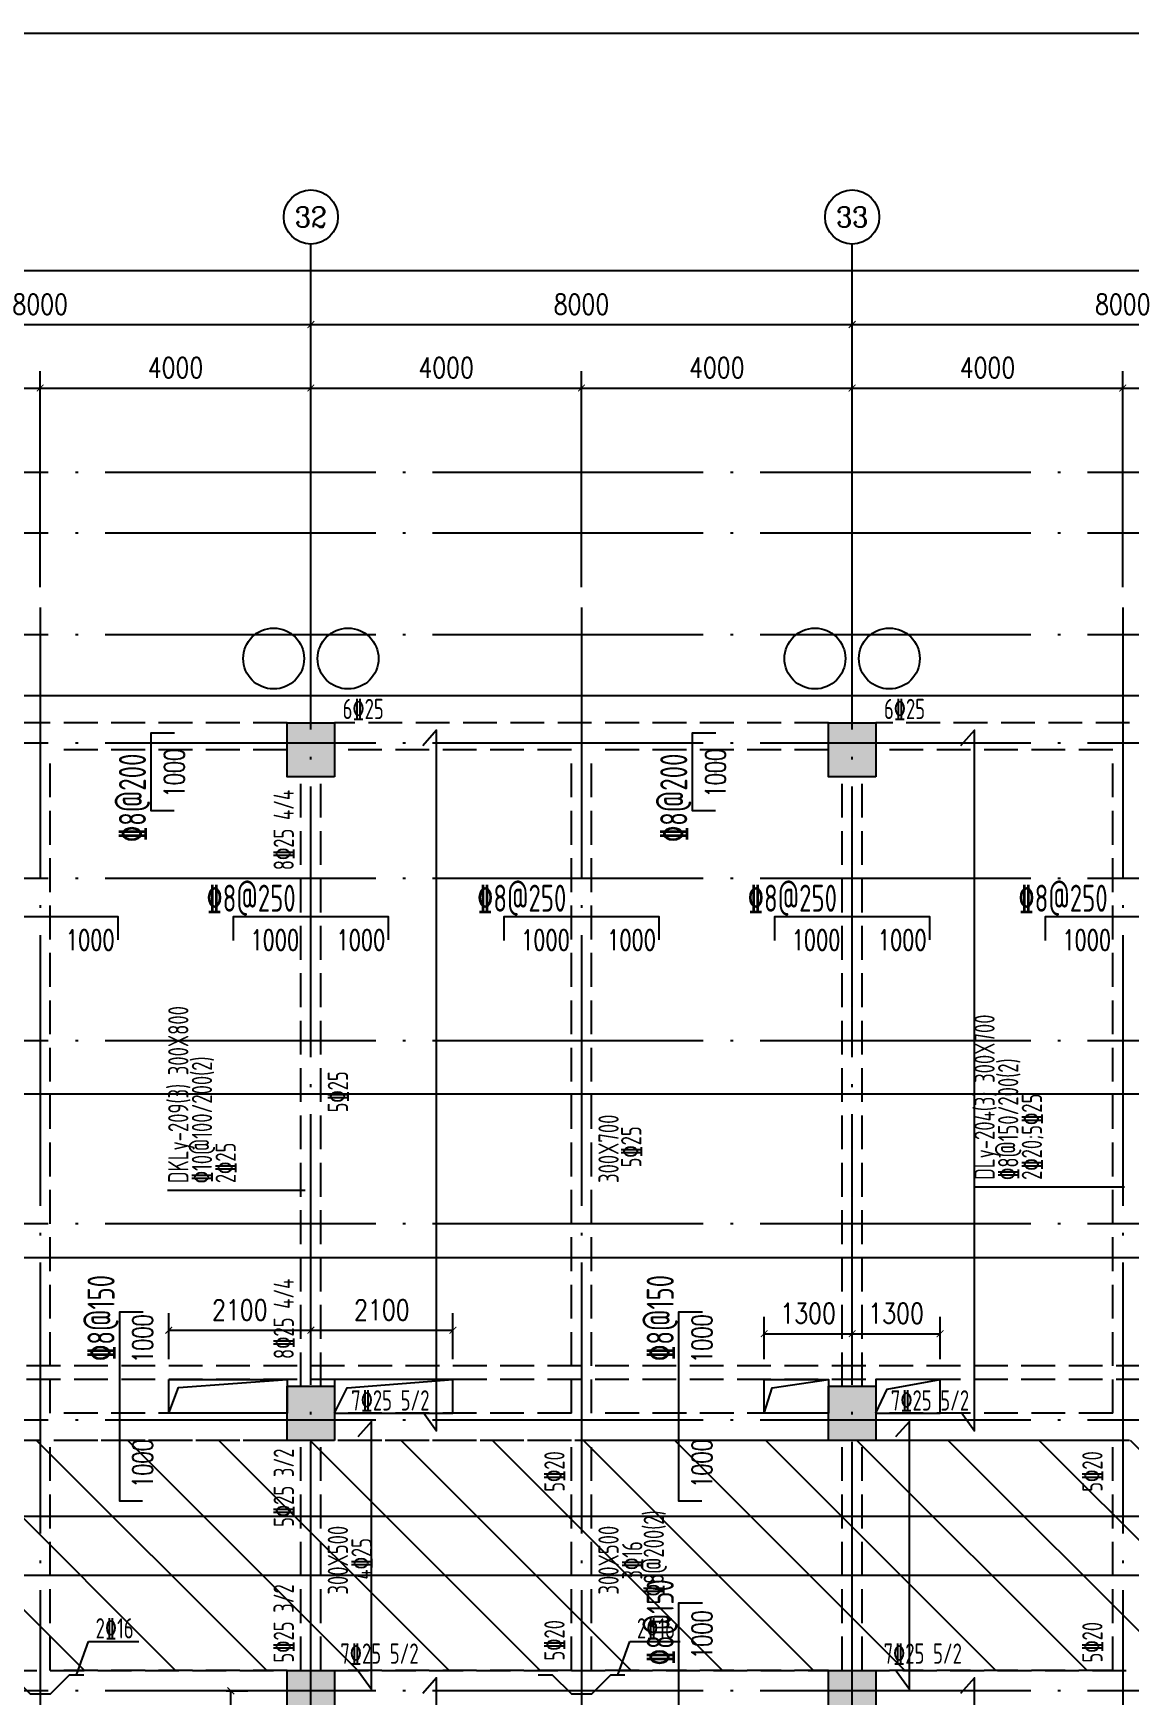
# Model space of a CAD drawing. Header units: millimetres. Extents: x 2998490 to 15040601, y 444546 to 7822218.
# Drawn here: x 14899870 to 14916075, y 7671453 to 7696014 of the extents above; entities that cross this region are included whole.
import ezdxf
from ezdxf.enums import TextEntityAlignment as Align

# ---------------------------------------------------------------- set-up
doc = ezdxf.new("R2010")
doc.units = ezdxf.units.MM
doc.header["$LTSCALE"] = 2000
doc.linetypes.add('DASH', pattern=[0.35, 0.25, -0.1])
doc.linetypes.add('DOTE', pattern=[2.42, 2, -0.2, 0.02, -0.2])
for name, color, linetype in [('3-AXIS', 3, 'Continuous'), ('3-AXIS_TEXT', 7, 'Continuous'), ('3-ban', 84, 'Continuous'), ('3-ban-hatch', 9, 'Continuous'), ('3-ban-rein', 1, 'Continuous'), ('3-ban-TEXT', 7, 'Continuous'), ('3-column-DOWN', 232, 'Continuous'), ('3-COLUMN-UP', 2, 'Continuous'), ('3-dcl', 3, 'Continuous'), ('3-dote', 43, 'DOTE'), ('3-HATCH', 8, 'Continuous'), ('3-liang-rein-X', 54, 'Continuous'), ('3-liang-rein-Y', 130, 'Continuous'), ('3-liang-R截面-Y', 70, 'Continuous'), ('3-liang-s-1', 44, 'Continuous'), ('3-liang-xu', 120, 'DASH'), ('3-装饰线脚', 7, 'Continuous'), ('AXIS', 3, 'Continuous'), ('AXIS_TEXT', 7, 'Continuous'), ('图框', 7, 'Continuous')]:
    doc.layers.add(name, color=color, linetype=linetype)
doc.layers.add('3-零部件', color=73, linetype='Continuous', lineweight=5)
doc.styles.add('_TCH_AXIS', font='COMPLEX', dxfattribs={"bigfont": 'GBCBIG'})
doc.styles.add('COMPLEX', font='COMPLEX')
doc.styles.add('DIM_FONT', font='SIMPLEX', dxfattribs={"width": 0.8, "bigfont": 'HZTXT'})
doc.styles.add('TJ1', font='tj-romans1.shx', dxfattribs={"width": 0.8, "bigfont": 'tj-hztxt1.shx'})
doc.styles.add('TSSD_Rein', font='Tssdeng.shx', dxfattribs={"width": 0.7, "bigfont": 'hztxt.shx'})
doc.dimstyles.new('DIMN100', dxfattribs={"dimtxt": 300, "dimasz": 100, "dimexe": 250, "dimexo": 300, "dimgap": 150, "dimtad": 1, "dimdec": 0, "dimzin": 0, "dimdsep": 46, "dimtxsty": 'DIM_FONT', "dimblk": 'ARCHTICK', "dimcen": 0.09, "dimclrt": 7, "dimazin": 2, "dimtfac": 1, "dimtdec": 0, "dimtix": 1, "dimtmove": 2, "dimatfit": 3, "dimldrblk": 'ARCHTICK', "dimfxl": 0, "dimtolj": 1, "dimtzin": 0, "dimarcsym": 0})

# ---------------------------------------------------------------- blocks, each defined once
blk = doc.blocks.new('_ArchTick')
at = {"color": 0, "linetype": 'ByBlock', "const_width": 0.15}
blk.add_lwpolyline([(-0.5, -0.5), (0.5, 0.5)], dxfattribs=at)
blk = doc.blocks.new('*D600')
at = {"layer": 'AXIS', "color": 0, "lineweight": -2}
for p, q in [((14895972, 7690569), (14895972, 7691960)), ((14903972, 7690569), (14903972, 7691960)), ((14895972, 7691710), (14903972, 7691710))]:
    blk.add_line(p, q, dxfattribs=at)
at = {"layer": 'Defpoints', "color": 0}
for p in [(14903972, 7691710), (14895972, 7690269), (14903972, 7690269)]:
    blk.add_point(p, dxfattribs=at)
at = {"layer": 'AXIS', "color": 0, "lineweight": -2, "xscale": 100, "yscale": 100, "zscale": 100, "rotation": 180}
blk.add_blockref('_ArchTick', (14895972, 7691710), dxfattribs=at)
at = {"layer": 'AXIS', "color": 0, "lineweight": -2, "xscale": 100, "yscale": 100, "zscale": 100}
blk.add_blockref('_ArchTick', (14903972, 7691710), dxfattribs=at)
at = {"layer": 'AXIS', "color": 7, "insert": (14899972, 7692010), "char_height": 300, "attachment_point": 5, "style": 'DIM_FONT'}
blk.add_mtext('\\A1;8000', dxfattribs=at)
blk = doc.blocks.new('*D601')
at = {"layer": 'AXIS', "color": 0, "lineweight": -2}
for p, q in [((14903972, 7690569), (14903972, 7691960)), ((14911972, 7690569), (14911972, 7691960)), ((14903972, 7691710), (14911972, 7691710))]:
    blk.add_line(p, q, dxfattribs=at)
at = {"layer": 'Defpoints', "color": 0}
for p in [(14911972, 7691710), (14903972, 7690269), (14911972, 7690269)]:
    blk.add_point(p, dxfattribs=at)
at = {"layer": 'AXIS', "color": 0, "lineweight": -2, "xscale": 100, "yscale": 100, "zscale": 100, "rotation": 180}
blk.add_blockref('_ArchTick', (14903972, 7691710), dxfattribs=at)
at = {"layer": 'AXIS', "color": 0, "lineweight": -2, "xscale": 100, "yscale": 100, "zscale": 100}
blk.add_blockref('_ArchTick', (14911972, 7691710), dxfattribs=at)
at = {"layer": 'AXIS', "color": 7, "insert": (14907972, 7692010), "char_height": 300, "attachment_point": 5, "style": 'DIM_FONT'}
blk.add_mtext('\\A1;8000', dxfattribs=at)
blk = doc.blocks.new('*D602')
at = {"layer": 'AXIS', "color": 0, "lineweight": -2}
for p, q in [((14911972, 7690569), (14911972, 7691960)), ((14919972, 7690569), (14919972, 7691960)), ((14911972, 7691710), (14919972, 7691710))]:
    blk.add_line(p, q, dxfattribs=at)
at = {"layer": 'Defpoints', "color": 0}
for p in [(14919972, 7691710), (14911972, 7690269), (14919972, 7690269)]:
    blk.add_point(p, dxfattribs=at)
at = {"layer": 'AXIS', "color": 0, "lineweight": -2, "xscale": 100, "yscale": 100, "zscale": 100, "rotation": 180}
blk.add_blockref('_ArchTick', (14911972, 7691710), dxfattribs=at)
at = {"layer": 'AXIS', "color": 0, "lineweight": -2, "xscale": 100, "yscale": 100, "zscale": 100}
blk.add_blockref('_ArchTick', (14919972, 7691710), dxfattribs=at)
at = {"layer": 'AXIS', "color": 7, "insert": (14915972, 7692010), "char_height": 300, "attachment_point": 5, "style": 'DIM_FONT'}
blk.add_mtext('\\A1;8000', dxfattribs=at)
blk = doc.blocks.new('*D609')
at = {"layer": 'AXIS', "color": 0, "lineweight": -2}
for p, q in [((14857722, 7689769), (14857722, 7692760)), ((14933972, 7689769), (14933972, 7692760)), ((14857722, 7692510), (14933972, 7692510))]:
    blk.add_line(p, q, dxfattribs=at)
at = {"layer": 'Defpoints', "color": 0}
for p in [(14933972, 7692510), (14857722, 7689469), (14933972, 7689469)]:
    blk.add_point(p, dxfattribs=at)
at = {"layer": 'AXIS', "color": 0, "lineweight": -2, "xscale": 100, "yscale": 100, "zscale": 100, "rotation": 180}
blk.add_blockref('_ArchTick', (14857722, 7692510), dxfattribs=at)
at = {"layer": 'AXIS', "color": 0, "lineweight": -2, "xscale": 100, "yscale": 100, "zscale": 100}
blk.add_blockref('_ArchTick', (14933972, 7692510), dxfattribs=at)
at = {"layer": 'AXIS', "color": 7, "insert": (14895847, 7692810), "char_height": 300, "attachment_point": 5, "style": 'DIM_FONT'}
blk.add_mtext('\\A1;76250', dxfattribs=at)
blk = doc.blocks.new('_AXISO')
blk.add_circle((0, 0), 0.5)
at = {"layer": '3-AXIS_TEXT', "style": 'COMPLEX', "width": 1.041667}
blk.add_attdef('A', text='', height=0.56, dxfattribs=at).set_placement((-0.25, -0.28), (0.25, -0.28), align=Align.FIT)
blk = doc.blocks.new('*D1504')
at = {"layer": '3-零部件', "color": 0, "lineweight": -2}
for p, q in [((14895972, 7688926), (14895972, 7691022)), ((14899972, 7687831), (14899972, 7691022)), ((14895972, 7690772), (14899972, 7690772))]:
    blk.add_line(p, q, dxfattribs=at)
at = {"layer": 'Defpoints', "color": 0}
for p in [(14899972, 7690772), (14895972, 7688626), (14899972, 7687531)]:
    blk.add_point(p, dxfattribs=at)
at = {"layer": '3-零部件', "color": 0, "lineweight": -2, "xscale": 100, "yscale": 100, "zscale": 100, "rotation": 180}
blk.add_blockref('_ArchTick', (14895972, 7690772), dxfattribs=at)
at = {"layer": '3-零部件', "color": 0, "lineweight": -2, "xscale": 100, "yscale": 100, "zscale": 100}
blk.add_blockref('_ArchTick', (14899972, 7690772), dxfattribs=at)
at = {"layer": '3-零部件', "color": 7, "insert": (14897972, 7691072), "char_height": 300, "attachment_point": 5, "style": 'DIM_FONT'}
blk.add_mtext('\\A1;4000', dxfattribs=at)
blk = doc.blocks.new('*D1505')
at = {"layer": '3-零部件', "color": 0, "lineweight": -2}
for p, q in [((14899972, 7687831), (14899972, 7691022)), ((14903972, 7689364), (14903972, 7691022)), ((14899972, 7690772), (14903972, 7690772))]:
    blk.add_line(p, q, dxfattribs=at)
at = {"layer": 'Defpoints', "color": 0}
for p in [(14903972, 7690772), (14903972, 7689064), (14899972, 7687531)]:
    blk.add_point(p, dxfattribs=at)
at = {"layer": '3-零部件', "color": 0, "lineweight": -2, "xscale": 100, "yscale": 100, "zscale": 100, "rotation": 180}
blk.add_blockref('_ArchTick', (14899972, 7690772), dxfattribs=at)
at = {"layer": '3-零部件', "color": 0, "lineweight": -2, "xscale": 100, "yscale": 100, "zscale": 100}
blk.add_blockref('_ArchTick', (14903972, 7690772), dxfattribs=at)
at = {"layer": '3-零部件', "color": 7, "insert": (14901972, 7691072), "char_height": 300, "attachment_point": 5, "style": 'DIM_FONT'}
blk.add_mtext('\\A1;4000', dxfattribs=at)
blk = doc.blocks.new('*D1506')
at = {"layer": '3-零部件', "color": 0, "lineweight": -2}
for p, q in [((14903972, 7689364), (14903972, 7691022)), ((14907972, 7687831), (14907972, 7691022)), ((14903972, 7690772), (14907972, 7690772))]:
    blk.add_line(p, q, dxfattribs=at)
at = {"layer": 'Defpoints', "color": 0}
for p in [(14907972, 7690772), (14903972, 7689064), (14907972, 7687531)]:
    blk.add_point(p, dxfattribs=at)
at = {"layer": '3-零部件', "color": 0, "lineweight": -2, "xscale": 100, "yscale": 100, "zscale": 100, "rotation": 180}
blk.add_blockref('_ArchTick', (14903972, 7690772), dxfattribs=at)
at = {"layer": '3-零部件', "color": 0, "lineweight": -2, "xscale": 100, "yscale": 100, "zscale": 100}
blk.add_blockref('_ArchTick', (14907972, 7690772), dxfattribs=at)
at = {"layer": '3-零部件', "color": 7, "insert": (14905972, 7691072), "char_height": 300, "attachment_point": 5, "style": 'DIM_FONT'}
blk.add_mtext('\\A1;4000', dxfattribs=at)
blk = doc.blocks.new('*D1507')
at = {"layer": '3-零部件', "color": 0, "lineweight": -2}
for p, q in [((14907972, 7687831), (14907972, 7691022)), ((14911972, 7689237), (14911972, 7691022)), ((14907972, 7690772), (14911972, 7690772))]:
    blk.add_line(p, q, dxfattribs=at)
at = {"layer": 'Defpoints', "color": 0}
for p in [(14911972, 7690772), (14911972, 7688937), (14907972, 7687531)]:
    blk.add_point(p, dxfattribs=at)
at = {"layer": '3-零部件', "color": 0, "lineweight": -2, "xscale": 100, "yscale": 100, "zscale": 100, "rotation": 180}
blk.add_blockref('_ArchTick', (14907972, 7690772), dxfattribs=at)
at = {"layer": '3-零部件', "color": 0, "lineweight": -2, "xscale": 100, "yscale": 100, "zscale": 100}
blk.add_blockref('_ArchTick', (14911972, 7690772), dxfattribs=at)
at = {"layer": '3-零部件', "color": 7, "insert": (14909972, 7691072), "char_height": 300, "attachment_point": 5, "style": 'DIM_FONT'}
blk.add_mtext('\\A1;4000', dxfattribs=at)
blk = doc.blocks.new('*D1508')
at = {"layer": '3-零部件', "color": 0, "lineweight": -2}
for p, q in [((14911972, 7689237), (14911972, 7691022)), ((14915972, 7687831), (14915972, 7691022)), ((14911972, 7690772), (14915972, 7690772))]:
    blk.add_line(p, q, dxfattribs=at)
at = {"layer": 'Defpoints', "color": 0}
for p in [(14915972, 7690772), (14911972, 7688937), (14915972, 7687531)]:
    blk.add_point(p, dxfattribs=at)
at = {"layer": '3-零部件', "color": 0, "lineweight": -2, "xscale": 100, "yscale": 100, "zscale": 100, "rotation": 180}
blk.add_blockref('_ArchTick', (14911972, 7690772), dxfattribs=at)
at = {"layer": '3-零部件', "color": 0, "lineweight": -2, "xscale": 100, "yscale": 100, "zscale": 100}
blk.add_blockref('_ArchTick', (14915972, 7690772), dxfattribs=at)
at = {"layer": '3-零部件', "color": 7, "insert": (14913972, 7691072), "char_height": 300, "attachment_point": 5, "style": 'DIM_FONT'}
blk.add_mtext('\\A1;4000', dxfattribs=at)
blk = doc.blocks.new('*D1509')
at = {"layer": '3-零部件', "color": 0, "lineweight": -2}
for p, q in [((14915972, 7687831), (14915972, 7691022)), ((14919972, 7689302), (14919972, 7691022)), ((14915972, 7690772), (14919972, 7690772))]:
    blk.add_line(p, q, dxfattribs=at)
at = {"layer": 'Defpoints', "color": 0}
for p in [(14919972, 7690772), (14919972, 7689002), (14915972, 7687531)]:
    blk.add_point(p, dxfattribs=at)
at = {"layer": '3-零部件', "color": 0, "lineweight": -2, "xscale": 100, "yscale": 100, "zscale": 100, "rotation": 180}
blk.add_blockref('_ArchTick', (14915972, 7690772), dxfattribs=at)
at = {"layer": '3-零部件', "color": 0, "lineweight": -2, "xscale": 100, "yscale": 100, "zscale": 100}
blk.add_blockref('_ArchTick', (14919972, 7690772), dxfattribs=at)
at = {"layer": '3-零部件', "color": 7, "insert": (14917972, 7691072), "char_height": 300, "attachment_point": 5, "style": 'DIM_FONT'}
blk.add_mtext('\\A1;4000', dxfattribs=at)
blk = doc.blocks.new('*D1864')
at = {"layer": '3-ban', "color": 0, "lineweight": -2}
for p, q in [((14902721, 7671526), (14903040, 7671526)), ((14902790, 7667626), (14902790, 7671526)), ((14902721, 7667626), (14903040, 7667626))]:
    blk.add_line(p, q, dxfattribs=at)
at = {"layer": 'Defpoints', "color": 0}
for p in [(14902421, 7671526), (14902790, 7671526), (14902421, 7667626)]:
    blk.add_point(p, dxfattribs=at)
at = {"layer": '3-ban', "color": 0, "lineweight": -2, "xscale": 100, "yscale": 100, "zscale": 100}
for p, rotation in [((14902790, 7671526), 90), ((14902790, 7667626), 270)]:
    blk.add_blockref('_ArchTick', p, dxfattribs=dict(at, rotation=rotation))
at = {"layer": '3-ban', "color": 7, "insert": (14902490, 7669576), "char_height": 300, "attachment_point": 5, "rotation": 90, "style": 'DIM_FONT'}
blk.add_mtext('\\A1;3900', dxfattribs=at)
blk = doc.blocks.new('*D1921')
at = {"layer": '3-ban', "color": 0, "lineweight": -2}
for p, q in [((14901872, 7676426), (14901872, 7677103)), ((14903972, 7676626), (14903972, 7677103)), ((14901872, 7676853), (14903972, 7676853))]:
    blk.add_line(p, q, dxfattribs=at)
at = {"layer": 'Defpoints', "color": 0}
for p in [(14903972, 7676853), (14903972, 7676326), (14901872, 7676126)]:
    blk.add_point(p, dxfattribs=at)
at = {"layer": '3-ban', "color": 0, "lineweight": -2, "xscale": 100, "yscale": 100, "zscale": 100, "rotation": 180}
blk.add_blockref('_ArchTick', (14901872, 7676853), dxfattribs=at)
at = {"layer": '3-ban', "color": 0, "lineweight": -2, "xscale": 100, "yscale": 100, "zscale": 100}
blk.add_blockref('_ArchTick', (14903972, 7676853), dxfattribs=at)
at = {"layer": '3-ban', "color": 7, "insert": (14902922, 7677153), "char_height": 300, "attachment_point": 5, "style": 'DIM_FONT'}
blk.add_mtext('\\A1;2100', dxfattribs=at)
blk = doc.blocks.new('*D1922')
at = {"layer": '3-ban', "color": 0, "lineweight": -2}
for p, q in [((14903972, 7676626), (14903972, 7677103)), ((14906072, 7676426), (14906072, 7677103)), ((14903972, 7676853), (14906072, 7676853))]:
    blk.add_line(p, q, dxfattribs=at)
at = {"layer": 'Defpoints', "color": 0}
for p in [(14906072, 7676853), (14903972, 7676326), (14906072, 7676126)]:
    blk.add_point(p, dxfattribs=at)
at = {"layer": '3-ban', "color": 0, "lineweight": -2, "xscale": 100, "yscale": 100, "zscale": 100, "rotation": 180}
blk.add_blockref('_ArchTick', (14903972, 7676853), dxfattribs=at)
at = {"layer": '3-ban', "color": 0, "lineweight": -2, "xscale": 100, "yscale": 100, "zscale": 100}
blk.add_blockref('_ArchTick', (14906072, 7676853), dxfattribs=at)
at = {"layer": '3-ban', "color": 7, "insert": (14905022, 7677153), "char_height": 300, "attachment_point": 5, "style": 'DIM_FONT'}
blk.add_mtext('\\A1;2100', dxfattribs=at)
blk = doc.blocks.new('*D1926')
at = {"layer": '3-ban', "color": 0, "lineweight": -2}
for p, q in [((14910672, 7676426), (14910672, 7677052)), ((14911972, 7676626), (14911972, 7677052)), ((14910672, 7676802), (14911972, 7676802))]:
    blk.add_line(p, q, dxfattribs=at)
at = {"layer": 'Defpoints', "color": 0}
for p in [(14911972, 7676802), (14911972, 7676326), (14910672, 7676126)]:
    blk.add_point(p, dxfattribs=at)
at = {"layer": '3-ban', "color": 0, "lineweight": -2, "xscale": 100, "yscale": 100, "zscale": 100, "rotation": 180}
blk.add_blockref('_ArchTick', (14910672, 7676802), dxfattribs=at)
at = {"layer": '3-ban', "color": 0, "lineweight": -2, "xscale": 100, "yscale": 100, "zscale": 100}
blk.add_blockref('_ArchTick', (14911972, 7676802), dxfattribs=at)
at = {"layer": '3-ban', "color": 7, "insert": (14911322, 7677102), "char_height": 300, "attachment_point": 5, "style": 'DIM_FONT'}
blk.add_mtext('\\A1;1300', dxfattribs=at)
blk = doc.blocks.new('*D1927')
at = {"layer": '3-ban', "color": 0, "lineweight": -2}
for p, q in [((14911972, 7676626), (14911972, 7677052)), ((14913272, 7676426), (14913272, 7677052)), ((14911972, 7676802), (14913272, 7676802))]:
    blk.add_line(p, q, dxfattribs=at)
at = {"layer": 'Defpoints', "color": 0}
for p in [(14913272, 7676802), (14911972, 7676326), (14913272, 7676126)]:
    blk.add_point(p, dxfattribs=at)
at = {"layer": '3-ban', "color": 0, "lineweight": -2, "xscale": 100, "yscale": 100, "zscale": 100, "rotation": 180}
blk.add_blockref('_ArchTick', (14911972, 7676802), dxfattribs=at)
at = {"layer": '3-ban', "color": 0, "lineweight": -2, "xscale": 100, "yscale": 100, "zscale": 100}
blk.add_blockref('_ArchTick', (14913272, 7676802), dxfattribs=at)
at = {"layer": '3-ban', "color": 7, "insert": (14912622, 7677102), "char_height": 300, "attachment_point": 5, "style": 'DIM_FONT'}
blk.add_mtext('\\A1;1300', dxfattribs=at)

msp = doc.modelspace()

# ---------------------------------------------------------------- hatches: boundary and pattern name
at = {"layer": '3-ban-hatch'}
h = msp.add_hatch(dxfattribs=at)
h.set_pattern_fill('ANSI31', color=8, scale=300, style=0)
h.set_pattern_definition([(135, (29313031.1, 0.0005), (673.51921, 673.51921), [])])
h.paths.add_polyline_path([(14930272.2, 7671826), (14930272.2, 7678226), (14930861.1, 7678226), (14931365.9, 7678530.6), (14933969.3, 7681133.3), (14934198.4, 7681687.4), (14934198.4, 7685366.3), (14933968.1, 7685919.9), (14931366.1, 7688522), (14930812, 7688751), (14927132.6, 7688751), (14926578.6, 7688521.8), (14923976.9, 7685920.1), (14923747.2, 7685366.3), (14923747.2, 7683826), (14920272.2, 7683826), (14920272.2, 7678226), (14920272.2, 7675526), (14920272.2, 7675226), (14857422.2, 7675226), (14857422.2, 7671826)])
at = {"layer": '3-HATCH'}
for points in [[(14904322.2, 7685026), (14903622.2, 7685026), (14903622.2, 7685826), (14904322.2, 7685826)], [(14912322.2, 7685026), (14911622.2, 7685026), (14911622.2, 7685826), (14912322.2, 7685826)], [(14904322.2, 7675226), (14903622.2, 7675226), (14903622.2, 7676026), (14904322.2, 7676026)], [(14912322.2, 7675226), (14911622.2, 7675226), (14911622.2, 7676026), (14912322.2, 7676026)], [(14904322.2, 7671026), (14903622.2, 7671026), (14903622.2, 7671826), (14904322.2, 7671826)], [(14912322.2, 7671026), (14911622.2, 7671026), (14911622.2, 7671826), (14912322.2, 7671826)]]:
    msp.add_hatch(color=256, dxfattribs=at).paths.add_polyline_path(points)

# ---------------------------------------------------------------- linework, layer by layer
at = {"layer": '3-AXIS', "color": 15, "linetype": 'DOTE'}
for p, q in [((14903972.2, 7661526), (14903972.2, 7690180.9)), ((14911972.2, 7661526), (14911972.2, 7690180.9)), ((14933972.2, 7689526), (14854749, 7689526)), ((14933972.2, 7688626), (14854749, 7688626)), ((14933972.2, 7687126), (14854749, 7687126)), ((14933972.2, 7685526), (14854749, 7685526)), ((14933972.2, 7683526), (14854749, 7683526)), ((14933972.2, 7681126), (14854749, 7681126)), ((14933972.2, 7678426), (14854749, 7678426)), ((14933972.2, 7675526), (14854749, 7675526)), ((14933972.2, 7671526), (14854749, 7671526))]:
    msp.add_line(p, q, dxfattribs=at)
at = {"layer": '3-ban-rein'}
for points in [[(14901950.7, 7684526), (14901612.8, 7684526), (14901612.8, 7685676), (14901958.8, 7685676)], [(14905634.5, 7675642.1), (14905828, 7675368.5), (14905828, 7685716.3), (14905624.9, 7685487)], [(14909950.7, 7684526), (14909612.8, 7684526), (14909612.8, 7685676), (14909958.8, 7685676)], [(14913584.5, 7675642.1), (14913778, 7675368.5), (14913778, 7685716.3), (14913574.9, 7685487)], [(14901122.3, 7682620.3), (14901122.3, 7682958.3), (14898822.3, 7682958.3), (14898822.3, 7682612.2)], [(14905122.3, 7682620.3), (14905122.3, 7682958.3), (14902822.3, 7682958.3), (14902822.3, 7682612.2)], [(14909122.3, 7682620.3), (14909122.3, 7682958.3), (14906822.3, 7682958.3), (14906822.3, 7682612.2)], [(14913122.3, 7682620.3), (14913122.3, 7682958.3), (14910822.3, 7682958.3), (14910822.3, 7682612.2)], [(14917122.3, 7682620.3), (14917122.3, 7682958.3), (14914822.3, 7682958.3), (14914822.3, 7682612.2)], [(14921361.6, 7680002), (14921361.6, 7680339.9), (14857525, 7680339.9), (14857525, 7679993.9)], [(14919910.3, 7678117.8), (14920184, 7677924.4), (14857522.9, 7677924.4), (14857752.2, 7678127.5)], [(14901486.5, 7674326), (14901148.6, 7674326), (14901148.6, 7677123.6), (14901494.6, 7677123.6)], [(14909750.8, 7674326), (14909412.9, 7674326), (14909412.9, 7677123.6), (14909758.9, 7677123.6)], [(14904674, 7671821.8), (14904867.4, 7671548.1), (14904867.4, 7675505.4), (14904664.3, 7675276.1)], [(14912624, 7671821.8), (14912817.4, 7671548.1), (14912817.4, 7675505.4), (14912614.3, 7675276.1)], [(14930116.1, 7673765.3), (14930116.1, 7674103.2), (14857539.1, 7674103.2), (14857539.1, 7673757.2)], [(14929910.3, 7673423.5), (14930184, 7673230.1), (14857522.9, 7673230.1), (14857752.2, 7673433.2)], [(14909750.8, 7669826), (14909412.9, 7669826), (14909412.9, 7672826), (14909758.9, 7672826)], [(14905634.5, 7661642.1), (14905828, 7661368.5), (14905828, 7671716.3), (14905624.9, 7671487)], [(14913584.5, 7661642.1), (14913778, 7661368.5), (14913778, 7671716.3), (14913574.9, 7671487)]]:
    msp.add_lwpolyline(points, dxfattribs=at)
at = {"layer": '3-column-DOWN'}
for points in [[(14904322.2, 7685026), (14903622.2, 7685026), (14903622.2, 7685826), (14904322.2, 7685826)], [(14912322.2, 7685026), (14911622.2, 7685026), (14911622.2, 7685826), (14912322.2, 7685826)], [(14904322.2, 7675226), (14903622.2, 7675226), (14903622.2, 7676026), (14904322.2, 7676026)], [(14912322.2, 7675226), (14911622.2, 7675226), (14911622.2, 7676026), (14912322.2, 7676026)], [(14904322.2, 7671026), (14903622.2, 7671026), (14903622.2, 7671826), (14904322.2, 7671826)], [(14912322.2, 7671026), (14911622.2, 7671026), (14911622.2, 7671826), (14912322.2, 7671826)]]:
    msp.add_lwpolyline(points, close=True, dxfattribs=at)
at = {"layer": '3-COLUMN-UP'}
for points in [[(14904322.2, 7685026), (14903622.2, 7685026), (14903622.2, 7685826), (14904322.2, 7685826)], [(14912322.2, 7685026), (14911622.2, 7685026), (14911622.2, 7685826), (14912322.2, 7685826)], [(14904322.2, 7675226), (14903622.2, 7675226), (14903622.2, 7676026), (14904322.2, 7676026)], [(14912322.2, 7675226), (14911622.2, 7675226), (14911622.2, 7676026), (14912322.2, 7676026)], [(14904322.2, 7671026), (14903622.2, 7671026), (14903622.2, 7671826), (14904322.2, 7671826)], [(14912322.2, 7671026), (14911622.2, 7671026), (14911622.2, 7671826), (14912322.2, 7671826)]]:
    msp.add_lwpolyline(points, close=True, dxfattribs=at)
at = {"layer": '3-dcl', "linetype": 'DASH'}
msp.add_lwpolyline([(14930272.2, 7671826), (14930272.2, 7678226), (14930861.1, 7678226), (14931365.9, 7678530.6), (14933969.3, 7681133.3), (14934198.4, 7681687.4), (14934198.4, 7685366.3), (14933968.1, 7685919.9), (14931366.1, 7688522), (14930812, 7688751), (14927132.6, 7688751), (14926578.6, 7688521.8), (14923976.9, 7685920.1), (14923747.2, 7685366.3), (14923747.2, 7683826), (14920272.2, 7683826), (14920272.2, 7678226), (14920272.2, 7678226), (14920272.2, 7675526), (14920272.2, 7675526), (14920272.2, 7675226), (14857422.2, 7675226), (14857422.2, 7671826), (14930272.2, 7671826)], dxfattribs=at)
at = {"layer": '3-dote'}
for p, q in [((14899972.2, 7687531.2), (14899972.2, 7659349.6)), ((14907972.2, 7687531.2), (14907972.2, 7659349.6)), ((14915972.2, 7687531.2), (14915972.2, 7659349.6))]:
    msp.add_line(p, q, dxfattribs=at)
at = {"layer": '3-liang-rein-X'}
for p, q in [((14900509.9, 7671761.9), (14900687.2, 7672253.8)), ((14900687.2, 7672253.8), (14901432.4, 7672253.8)), ((14908509.9, 7671761.9), (14908687.2, 7672253.8)), ((14908687.2, 7672253.8), (14909432.4, 7672253.8))]:
    msp.add_line(p, q, dxfattribs=at)
at = {"layer": '3-liang-rein-X', "color": 1}
for points in [[(14899330.2, 7671762.7), (14899540.1, 7671762.7), (14899822.9, 7671479.9), (14900122.9, 7671479.9), (14900405, 7671761.9), (14900614.9, 7671761.9)], [(14907330.2, 7671762.7), (14907540.1, 7671762.7), (14907822.9, 7671479.9), (14908122.9, 7671479.9), (14908405, 7671761.9), (14908614.9, 7671761.9)]]:
    msp.add_lwpolyline(points, dxfattribs=at)
at = {"layer": '3-liang-R截面-Y'}
for p, q in [((14901853.7, 7678921.5), (14903889.3, 7678921.5)), ((14913768.9, 7678970.2), (14915998.9, 7678970.2))]:
    msp.add_line(p, q, dxfattribs=at)
at = {"layer": '3-liang-s-1'}
for points in [[(14930672.2, 7662826), (14930672.2, 7671226), (14931872.2, 7671226), (14931872.2, 7677799.5), (14935072, 7680999.3), (14935072, 7686052.7), (14931498.7, 7689626), (14926445.3, 7689626), (14922872, 7686052.7), (14922871, 7684226), (14920672.2, 7684226), (14920672.2, 7686226), (14857022.2, 7686226), (14857022.2, 7684376), (14857422.2, 7684376)], [(14901872.2, 7675626), (14902016.6, 7676009.2), (14903622.2, 7676126)], [(14904322.2, 7675626), (14904510.9, 7676000.3), (14906072.2, 7676126)], [(14910672.2, 7675626), (14910791.6, 7676001.7), (14911622.2, 7676126)], [(14912322.2, 7675626), (14912490.5, 7675982.5), (14913272.2, 7676126)]]:
    msp.add_lwpolyline(points, dxfattribs=at)
for points in [[(14901872.2, 7676126), (14903622.2, 7676126), (14903622.2, 7675626), (14901872.2, 7675626)], [(14904322.2, 7675626), (14906072.2, 7675626), (14906072.2, 7676126), (14904322.2, 7676126)], [(14910672.2, 7676126), (14911622.2, 7676126), (14911622.2, 7675626), (14910672.2, 7675626)], [(14912322.2, 7675626), (14913272.2, 7675626), (14913272.2, 7676126), (14912322.2, 7676126)]]:
    msp.add_lwpolyline(points, close=True, dxfattribs=at)
at = {"layer": '3-liang-xu'}
for p, q in [((14903622.2, 7685826), (14896322.2, 7685826)), ((14911622.2, 7685826), (14904322.2, 7685826)), ((14919572.2, 7685826), (14912322.2, 7685826)), ((14903622.2, 7685426), (14900122.2, 7685426)), ((14900122.2, 7675626), (14900122.2, 7685426)), ((14907822.2, 7685426), (14904322.2, 7685426)), ((14907822.2, 7675626), (14907822.2, 7685426)), ((14911622.2, 7685426), (14908122.2, 7685426)), ((14908122.2, 7675626), (14908122.2, 7685426)), ((14915822.2, 7685426), (14912322.2, 7685426)), ((14915822.2, 7675626), (14915822.2, 7685426)), ((14903822.2, 7676026), (14903822.2, 7685026)), ((14904122.2, 7676026), (14904122.2, 7685026)), ((14911822.2, 7676026), (14911822.2, 7685026)), ((14912122.2, 7676026), (14912122.2, 7685026)), ((14919872.1, 7676326), (14857722.1, 7676326)), ((14919872.1, 7676126), (14857722.1, 7676126)), ((14903622.2, 7675626), (14900122.2, 7675626)), ((14907822.2, 7675626), (14904322.2, 7675626)), ((14911622.2, 7675626), (14908122.2, 7675626)), ((14915822.2, 7675626), (14912322.2, 7675626)), ((14900122.2, 7671826), (14900122.2, 7675226)), ((14903622.2, 7675226), (14900122.2, 7675226)), ((14903822.2, 7671826), (14903822.2, 7675226)), ((14904122.2, 7671826), (14904122.2, 7675226)), ((14907822.2, 7675226), (14904322.2, 7675226)), ((14907822.2, 7671826), (14907822.2, 7675226)), ((14908122.2, 7671826), (14908122.2, 7675226)), ((14911622.2, 7675226), (14908122.2, 7675226)), ((14911822.2, 7671826), (14911822.2, 7675226)), ((14912122.2, 7671826), (14912122.2, 7675226)), ((14915822.2, 7675226), (14912322.2, 7675226)), ((14915822.2, 7671826), (14915822.2, 7675226)), ((14903622.2, 7671826), (14900122.2, 7671826)), ((14907822.2, 7671826), (14904322.2, 7671826)), ((14911622.2, 7671826), (14908122.2, 7671826)), ((14915822.2, 7671826), (14912322.2, 7671826))]:
    msp.add_line(p, q, dxfattribs=at)
at = {"layer": '3-装饰线脚'}
for centre in [(14903422.2, 7686776), (14903422.2, 7686776), (14904522.2, 7686776), (14904522.2, 7686776), (14911422.2, 7686776), (14911422.2, 7686776), (14912522.2, 7686776), (14912522.2, 7686776)]:
    msp.add_circle(centre, 450, dxfattribs=at)
at = {"layer": 'AXIS'}
for p, q in [((14903972.2, 7690269.2), (14903972.2, 7692898.7)), ((14911972.2, 7690269.2), (14911972.2, 7692898.7))]:
    msp.add_line(p, q, dxfattribs=at)
at = {"layer": '图框'}
msp.add_line((14844494.6, 7696013.6), (14951894.6, 7696013.6), dxfattribs=at)

# ---------------------------------------------------------------- block references
at = {"layer": 'AXIS'}
ref = msp.add_blockref('_AXISO', (14903972.2, 7693298.7), dxfattribs=dict(at, xscale=800, yscale=800, zscale=800))
ref.add_attrib('A', '32', dxfattribs={"layer": 'AXIS_TEXT', "height": 300.65, "style": '_TCH_AXIS'}).set_placement((14903736, 7693148.4), (14904208.4, 7693148.4), align=Align.FIT)
ref = msp.add_blockref('_AXISO', (14911972.2, 7693298.7), dxfattribs=dict(at, xscale=800, yscale=800, zscale=800))
ref.add_attrib('A', '33', dxfattribs={"layer": 'AXIS_TEXT', "height": 300.65, "style": '_TCH_AXIS'}).set_placement((14911736, 7693148.4), (14912208.4, 7693148.4), align=Align.FIT)

# ---------------------------------------------------------------- texts
at = {"layer": '3-ban', "style": 'TSSD_Rein', "width": 0.7}
for s, rotation, p in [('%%1328@200', 89.99419, (14901535.7, 7684064.8, -5065)), ('%%1328@200', 89.99419, (14909535.7, 7684064.8, -5065)), ('%%1328@250', 0.00581, (14902429.8, 7683035.2, -5065)), ('%%1328@250', 0.00581, (14906429.8, 7683035.2, -5065)), ('%%1328@250', 0.00581, (14910429.8, 7683035.2, -5065)), ('%%1328@250', 0.00581, (14914429.8, 7683035.2, -5065)), ('%%1328@150', 89.99419, (14901071.5, 7676399.6, -5065)), ('%%1328@150', 89.99419, (14909335.8, 7676399.6, -5065)), ('%%1328@150', 89.99419, (14909335.8, 7671904.7, -5065))]:
    msp.add_text(s, height=400, rotation=rotation, dxfattribs=at).set_placement(p)
at = {"layer": '3-ban-TEXT', "style": 'TJ1', "width": 0.7}
for p in [(14902102.7, 7684722.9), (14910102.7, 7684722.9), (14901638.5, 7676368.7), (14909902.7, 7676368.7), (14901638.5, 7674522.9), (14909902.7, 7674522.9), (14909902.7, 7671995.9)]:
    msp.add_text('1000', height=300, rotation=90, dxfattribs=at).set_placement(p)
for p in [(14900351.9, 7682468.4), (14903078.9, 7682468.4), (14904351.9, 7682468.4), (14907078.9, 7682468.4), (14908351.9, 7682468.4), (14911078.9, 7682468.4), (14912351.9, 7682468.4), (14915078.9, 7682468.4)]:
    msp.add_text('1000', height=300, dxfattribs=at).set_placement(p)
at = {"layer": '3-liang-rein-X', "style": 'TSSD_Rein', "width": 0.7}
for s, p in [('6%%13225', (14904442.2, 7685881)), ('6%%13225', (14912442.2, 7685881)), ('7%%13225 5/2', (14904568.5, 7675666.7)), ('7%%13225 5/2', (14912543.7, 7675665.8)), ('2%%13216', (14900791.4, 7672299.4)), ('2%%13216', (14908791.4, 7672299.4)), ('7%%13225 5/2', (14904408.3, 7671926)), ('7%%13225 5/2', (14912437.2, 7671926))]:
    msp.add_text(s, height=300, dxfattribs=at).set_placement(p)
at = {"layer": '3-liang-rein-Y', "style": 'TSSD_Rein', "width": 0.7}
for s, p in [('8%%13225 4/4', (14903721, 7683648.7)), ('%%13210@100/200(2)', (14902513.3, 7679025.7)), ('%%1328@150/200(2)', (14914428.5, 7679074.4)), ('5%%13225', (14904522.2, 7680070.6)), ('2%%13220;5%%13225', (14914778.5, 7679074.4)), ('5%%13225', (14908857.1, 7679258.1)), ('2%%13225', (14902863.3, 7679025.7)), ('8%%13225 4/4', (14903721, 7676427.5)), ('5%%13225 3/2', (14903722.1, 7673947.2)), ('5%%13220', (14907722.2, 7674466.2)), ('5%%13220', (14915672.2, 7674466.2)), ('%%1328@200(2)', (14909190.6, 7672924.2)), ('4%%13225', (14904872.2, 7673169.8)), ('3%%13216', (14908872.2, 7673169.8)), ('5%%13225 3/2', (14903721, 7671942.7)), ('5%%13220', (14907722.2, 7671971.7)), ('5%%13220', (14915672.2, 7671943.6))]:
    msp.add_text(s, height=300, rotation=90, dxfattribs=at).set_placement(p)
at = {"layer": '3-liang-R截面-Y', "style": 'TSSD_Rein', "width": 0.7}
for s, p in [('DKLy-209(3) 300X800', (14902163.4, 7679025.7)), ('DLy-204(3) 300X700', (14914078.6, 7679074.4)), ('300X700', (14908522.2, 7679028.3)), ('300X500', (14904522.2, 7672947.1)), ('300X500', (14908522.2, 7672947.1))]:
    msp.add_text(s, height=300, rotation=90, dxfattribs=at).set_placement(p)

# ---------------------------------------------------------------- dimensions: what is measured, and where the dimension line sits
at = {"layer": '3-ban'}
for base, p1, p2, picture, middle in [((14903972.2, 7676852.7), (14901872.2, 7676126), (14903972.2, 7676326), '*D1921', (14902922.2, 7677152.7)), ((14906072.2, 7676852.7), (14903972.2, 7676326), (14906072.2, 7676126), '*D1922', (14905022.2, 7677152.7)), ((14911972.2, 7676802), (14910672.2, 7676126), (14911972.2, 7676326), '*D1926', (14911322.2, 7677102)), ((14913272.2, 7676802), (14911972.2, 7676326), (14913272.2, 7676126), '*D1927', (14912622.2, 7677102))]:
    dim = msp.add_linear_dim(base=base, p1=p1, p2=p2, dimstyle='DIMN100', dxfattribs=at)
    dim.commit()
    dim.dimension.update_dxf_attribs({"geometry": picture, "text_midpoint": middle})
dim = msp.add_linear_dim(base=(14902790.5, 7671526), p1=(14902420.8, 7667626), p2=(14902420.8, 7671526), angle=90, dimstyle='DIMN100', dxfattribs=at)
dim.commit()
dim.dimension.update_dxf_attribs({"geometry": '*D1864', "text_midpoint": (14902490.5, 7669576)})
at = {"layer": '3-零部件'}
for base, p1, p2, picture, middle in [((14899972.2, 7690772), (14895972.2, 7688626), (14899972.2, 7687531.2), '*D1504', (14897972.2, 7691072)), ((14903972.2, 7690772), (14899972.2, 7687531.2), (14903972.2, 7689063.8), '*D1505', (14901972.2, 7691072)), ((14907972.2, 7690772), (14903972.2, 7689063.8), (14907972.2, 7687531.2), '*D1506', (14905972.2, 7691072)), ((14911972.2, 7690772), (14907972.2, 7687531.2), (14911972.2, 7688937.5), '*D1507', (14909972.2, 7691072)), ((14915972.2, 7690772), (14911972.2, 7688937.5), (14915972.2, 7687531.2), '*D1508', (14913972.2, 7691072)), ((14919972.2, 7690772), (14915972.2, 7687531.2), (14919972.2, 7689002.2), '*D1509', (14917972.2, 7691072))]:
    dim = msp.add_linear_dim(base=base, p1=p1, p2=p2, dimstyle='DIMN100', dxfattribs=at)
    dim.commit()
    dim.dimension.update_dxf_attribs({"geometry": picture, "text_midpoint": middle})
at = {"layer": 'AXIS'}
for p1, p2, distance, picture, middle in [((14857722.2, 7689469.2), (14933972.2, 7689469.2), 3040.9, '*D609', (14895847.2, 7692810.1)), ((14895972.2, 7690269.2), (14903972.2, 7690269.2), 1440.9, '*D600', (14899972.2, 7692010.1)), ((14903972.2, 7690269.2), (14911972.2, 7690269.2), 1440.9, '*D601', (14907972.2, 7692010.1)), ((14911972.2, 7690269.2), (14919972.2, 7690269.2), 1440.9, '*D602', (14915972.2, 7692010.1))]:
    dim = msp.add_aligned_dim(p1=p1, p2=p2, distance=distance, dimstyle='DIMN100', dxfattribs=at)
    dim.commit()
    dim.dimension.update_dxf_attribs({"geometry": picture, "text_midpoint": middle})

doc.saveas('drawing.dxf')
